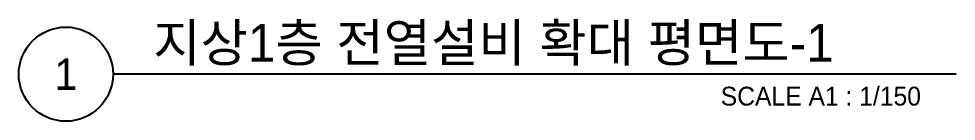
# Model space of a CAD drawing. Header units: millimetres. Extents: x 35956 to 501590, y -530175 to 1059940.
# Drawn here: x 297139 to 319511, y -351975 to -349526 of the extents above; entities that cross this region are included whole.
import ezdxf
from ezdxf.enums import TextEntityAlignment as Align

# ---------------------------------------------------------------- set-up
doc = ezdxf.new("R2010")
doc.units = ezdxf.units.MM
doc.header["$LTSCALE"] = 150
doc.layers.add('-----41 Drawing Title', color=2, linetype='Continuous')
doc.styles.add('ELEC', font='')
doc.styles.get('ELEC').set_extended_font_data('Dotum')

msp = doc.modelspace()

# ---------------------------------------------------------------- linework, layer by layer
at = {"layer": '-----41 Drawing Title', "color": 7}
msp.add_line((319511, -350850), (299389, -350850), dxfattribs=at)
msp.add_circle((298264, -350850), 1125, dxfattribs=at)

# ---------------------------------------------------------------- texts
at = {"layer": '-----41 Drawing Title', "color": 2, "style": 'ELEC'}
msp.add_text('지상1층 전열설비 확대 평면도-1', height=900, dxfattribs=at).set_placement((300348, -350550))
at = {"layer": '-----41 Drawing Title', "color": 7, "style": 'ELEC'}
msp.add_text('1', height=750, dxfattribs=at).set_placement((298264, -350850), align=Align.MIDDLE)
at = {"layer": '-----41 Drawing Title', "style": 'ELEC'}
msp.add_text('SCALE A1 : 1/150', height=450, dxfattribs=at).set_placement((318669, -351600), align=Align.RIGHT)

doc.saveas('drawing.dxf')
